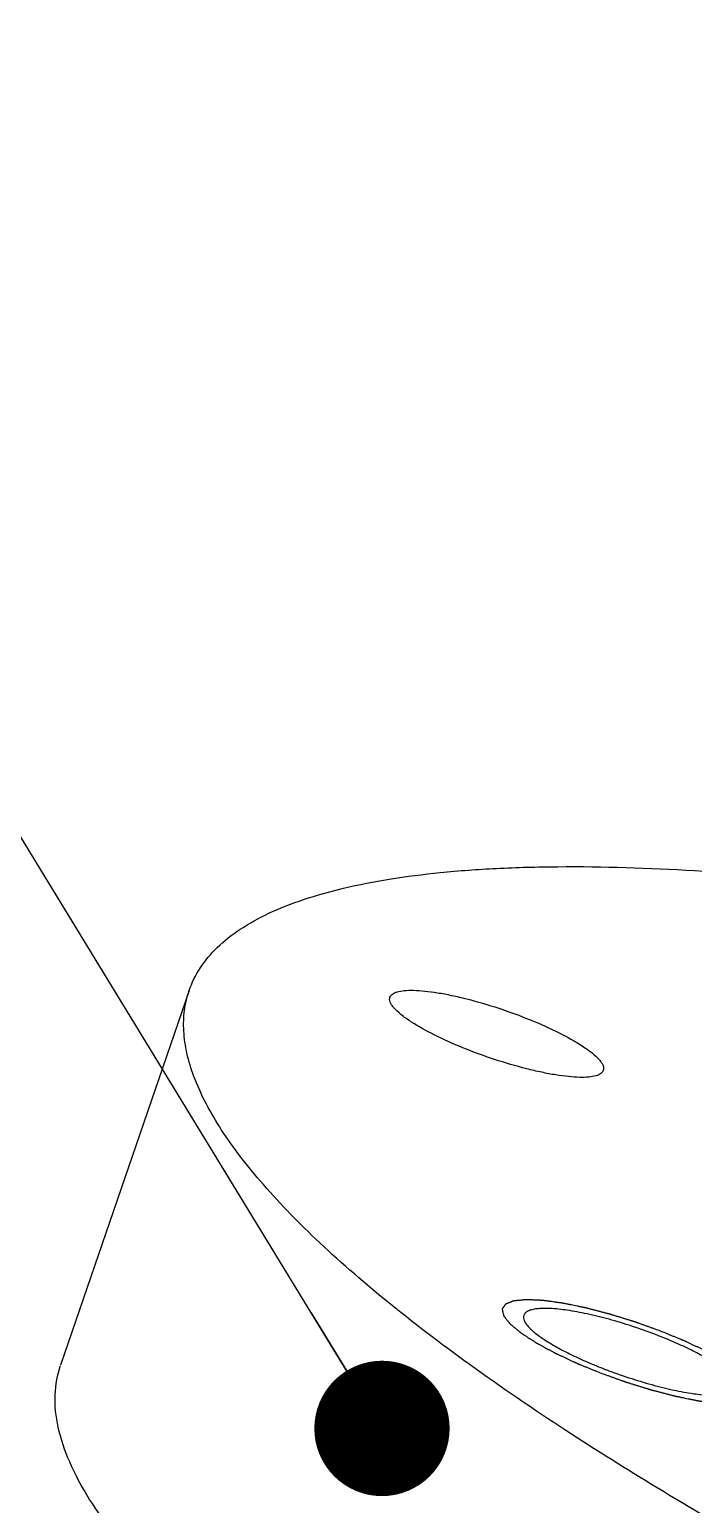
# Model space of a CAD drawing. Header units: millimetres. Extents: x 0 to 420, y 0 to 297.
# Drawn here: x 72.91 to 87.63, y 176.97 to 209.65 of the extents above; entities that cross this region are included whole.
import ezdxf

# ---------------------------------------------------------------- set-up
doc = ezdxf.new("R2010")
doc.units = ezdxf.units.MM
doc.header["$LTSCALE"] = 23.1
doc.layers.get('0').update_dxf_attribs({"linetype": 'CONTINUOUS'})
for name, color, linetype in [('3_ALL_AXES', 7, 'CONTINUOUS'), ('7_ALL_FEATURES', 7, 'CONTINUOUS'), ('AXIS', 7, 'CONTINUOUS')]:
    doc.layers.add(name, color=color, linetype=linetype)
doc.styles.get("Standard").update_dxf_attribs({"font": 'txt', "width": 0.8})
doc.dimstyles.get("Standard").update_dxf_attribs({"dimtxt": 3, "dimasz": 3, "dimexe": 2, "dimexo": 2, "dimtad": 1, "dimdsep": 46, "dimtxsty": 'STANDARD', "dimblk": '_FILLED', "dimblk1": '_FILLED', "dimblk2": '_FILLED', "dimcen": 0.09, "dimadec": 0, "dimazin": 0, "dimtol": 1, "dimtp": 0.01, "dimtm": 0.01, "dimtfac": 1, "dimtofl": 0, "dimtmove": 0, "dimatfit": 3, "dimldrblk": '_FILLED', "dimfxl": 1, "dimtolj": 1, "dimarcsym": 0})

# ---------------------------------------------------------------- blocks, each defined once
blk = doc.blocks.new('_FILLED')
at = {"color": 0, "linetype": 'BYBLOCK'}
blk.add_solid([(0, 0), (-1, 0.167), (-1, -0.167)], dxfattribs=at)

msp = doc.modelspace()

# ---------------------------------------------------------------- linework, layer by layer
at = {"color": 7, "linetype": 'CONTINUOUS'}
msp.add_line((76.447, 188.358), (73.597, 180.056), dxfattribs=at)
for points, knots in [([(76.447, 188.359), (76.507, 188.535), (76.68, 188.881), (77.071, 189.342), (77.592, 189.748), (78.239, 190.1), (79.01, 190.4), (79.904, 190.649), (80.918, 190.845), (82.05, 190.988), (83.296, 191.078), (85.175, 191.127), (87.784, 191.042), (91.194, 190.732), (93.585, 190.402), (94.837, 190.205)], [0, 0, 0, 0, 0.028857, 0.0594, 0.09304, 0.130817, 0.173418, 0.221275, 0.274643, 0.333633, 0.39828, 0.468541, 0.625457, 0.803184, 1, 1, 1, 1]), ([(84.801, 178.61), (84.075, 179.084), (82.714, 180.011), (80.856, 181.424), (79.301, 182.774), (78.224, 183.881), (77.535, 184.732), (77.123, 185.322), (76.795, 185.889), (76.55, 186.434), (76.39, 186.954), (76.316, 187.45), (76.33, 187.92), (76.399, 188.218), (76.447, 188.359)], [0, 0, 0, 0, 0.193104, 0.366587, 0.519497, 0.651546, 0.709853, 0.76315, 0.811647, 0.855682, 0.895743, 0.932507, 0.966885, 1, 1, 1, 1]), ([(161.192, 159.264), (161.151, 159.145), (161.047, 158.912), (160.751, 158.466), (160.205, 157.962), (159.339, 157.48), (158.25, 157.094), (156.941, 156.804), (155.417, 156.61), (153.686, 156.513), (151.757, 156.513), (149.639, 156.612), (147.345, 156.808), (144.888, 157.101), (141.319, 157.632), (136.56, 158.534), (130.584, 159.932), (124.337, 161.643), (117.963, 163.627), (111.608, 165.839), (105.415, 168.229), (99.527, 170.743), (94.078, 173.321), (89.893, 175.533), (86.866, 177.3), (85.468, 178.175), (84.801, 178.61)], [0, 0, 0, 0, 0.004615, 0.009356, 0.019641, 0.031602, 0.045669, 0.062071, 0.080907, 0.1022, 0.125913, 0.151976, 0.180286, 0.21072, 0.243131, 0.313227, 0.389133, 0.469235, 0.551805, 0.635047, 0.71715, 0.796331, 0.870885, 0.939237, 0.970654, 1, 1, 1, 1])]:
    msp.add_open_spline(points, degree=3, knots=knots, dxfattribs=at)
at = {"color": 2, "linetype": 'CONTINUOUS'}
for points in [[(86.878, 180.821), (86.832, 180.837), (86.763, 180.862), (86.671, 180.895), (86.602, 180.919), (86.534, 180.944), (86.476, 180.965), (86.43, 180.981), (86.402, 180.991), (86.379, 180.999), (86.362, 181.006), (86.347, 181.011), (86.337, 181.014), (86.332, 181.016), (86.327, 181.018), (86.323, 181.019), (86.317, 181.021), (86.307, 181.024), (86.293, 181.029), (86.275, 181.034), (86.252, 181.041), (86.223, 181.05), (86.177, 181.064), (86.119, 181.082), (86.05, 181.104), (85.981, 181.125), (85.923, 181.143), (85.877, 181.157), (85.848, 181.166), (85.825, 181.173), (85.808, 181.178), (85.793, 181.183), (85.783, 181.186), (85.777, 181.188), (85.773, 181.189), (85.769, 181.19), (85.763, 181.192), (85.753, 181.194), (85.739, 181.198), (85.723, 181.202), (85.7, 181.208), (85.672, 181.215), (85.628, 181.227), (85.572, 181.242), (85.505, 181.259), (85.449, 181.273), (85.404, 181.285), (85.37, 181.294), (85.337, 181.303), (85.309, 181.31), (85.286, 181.316), (85.272, 181.319), (85.261, 181.322), (85.253, 181.324), (85.246, 181.326), (85.241, 181.327), (85.238, 181.328), (85.236, 181.329), (85.234, 181.329), (85.231, 181.33), (85.227, 181.331), (85.22, 181.332), (85.212, 181.334), (85.202, 181.336), (85.189, 181.338), (85.167, 181.343), (85.141, 181.348), (85.109, 181.355), (85.077, 181.361), (85.035, 181.37), (84.982, 181.381), (84.929, 181.391), (84.887, 181.4), (84.855, 181.407), (84.824, 181.413), (84.797, 181.418), (84.776, 181.423), (84.763, 181.425), (84.752, 181.428), (84.744, 181.429), (84.738, 181.431), (84.733, 181.432), (84.731, 181.432), (84.728, 181.432), (84.727, 181.433), (84.725, 181.433), (84.721, 181.434), (84.715, 181.434), (84.708, 181.435), (84.699, 181.437), (84.687, 181.438), (84.669, 181.441), (84.646, 181.444), (84.618, 181.448), (84.591, 181.451), (84.554, 181.456), (84.508, 181.463), (84.462, 181.469), (84.425, 181.474), (84.398, 181.478), (84.375, 181.481), (84.356, 181.483), (84.343, 181.485), (84.329, 181.487), (84.317, 181.489), (84.308, 181.49), (84.301, 181.491), (84.296, 181.492), (84.291, 181.492), (84.289, 181.493), (84.287, 181.493), (84.286, 181.493), (84.284, 181.493), (84.281, 181.493), (84.276, 181.493), (84.27, 181.494), (84.263, 181.494), (84.253, 181.494), (84.242, 181.495), (84.23, 181.496), (84.215, 181.496), (84.196, 181.497), (84.173, 181.498), (84.142, 181.5), (84.104, 181.501), (84.066, 181.503), (84.035, 181.505), (84.012, 181.506), (83.993, 181.507), (83.978, 181.507), (83.966, 181.508), (83.955, 181.508), (83.945, 181.509), (83.938, 181.509), (83.933, 181.509), (83.929, 181.509), (83.926, 181.51), (83.924, 181.51), (83.922, 181.51), (83.921, 181.51), (83.92, 181.51), (83.92, 181.51), (83.919, 181.51), (83.918, 181.51), (83.916, 181.509), (83.914, 181.509), (83.911, 181.509), (83.907, 181.509), (83.901, 181.508), (83.894, 181.507), (83.885, 181.506), (83.877, 181.506), (83.865, 181.505), (83.851, 181.503), (83.833, 181.501), (83.81, 181.499), (83.781, 181.496), (83.752, 181.493), (83.728, 181.491), (83.711, 181.49), (83.696, 181.488), (83.685, 181.487), (83.676, 181.486), (83.667, 181.485), (83.66, 181.485), (83.654, 181.484), (83.651, 181.484), (83.648, 181.483), (83.646, 181.483), (83.644, 181.483), (83.642, 181.483), (83.642, 181.483), (83.641, 181.483), (83.641, 181.483), (83.64, 181.482), (83.639, 181.482), (83.638, 181.482), (83.637, 181.481), (83.635, 181.48), (83.633, 181.479), (83.629, 181.478), (83.624, 181.476), (83.618, 181.474), (83.613, 181.472), (83.605, 181.469), (83.595, 181.465), (83.584, 181.46), (83.569, 181.454), (83.55, 181.447), (83.531, 181.439), (83.515, 181.433), (83.504, 181.429), (83.494, 181.425), (83.487, 181.422), (83.481, 181.42), (83.475, 181.418), (83.471, 181.416), (83.467, 181.414), (83.464, 181.413), (83.463, 181.413), (83.461, 181.412), (83.46, 181.412), (83.459, 181.411), (83.459, 181.411), (83.458, 181.411), (83.458, 181.411), (83.458, 181.41), (83.458, 181.41), (83.457, 181.409), (83.457, 181.408), (83.456, 181.407), (83.455, 181.406), (83.453, 181.403), (83.451, 181.401), (83.449, 181.397), (83.447, 181.394), (83.444, 181.389), (83.44, 181.383), (83.435, 181.376), (83.429, 181.367), (83.422, 181.355), (83.414, 181.344), (83.408, 181.334), (83.403, 181.327), (83.399, 181.322), (83.396, 181.317), (83.394, 181.314), (83.392, 181.31), (83.39, 181.307), (83.388, 181.305), (83.387, 181.303), (83.387, 181.302), (83.386, 181.301), (83.386, 181.301), (83.385, 181.3), (83.385, 181.3), (83.385, 181.3), (83.385, 181.299), (83.385, 181.299), (83.385, 181.298), (83.385, 181.297), (83.386, 181.296), (83.386, 181.295), (83.387, 181.293), (83.387, 181.29), (83.388, 181.286), (83.389, 181.281), (83.39, 181.277), (83.392, 181.271), (83.394, 181.263), (83.396, 181.254), (83.399, 181.241), (83.402, 181.226), (83.406, 181.211), (83.409, 181.198), (83.411, 181.189), (83.413, 181.181), (83.415, 181.175), (83.416, 181.171), (83.417, 181.166), (83.418, 181.162), (83.418, 181.159), (83.419, 181.157), (83.419, 181.156), (83.419, 181.155), (83.42, 181.154), (83.42, 181.153), (83.42, 181.153), (83.42, 181.152), (83.42, 181.152), (83.421, 181.152), (83.421, 181.151), (83.422, 181.15), (83.423, 181.148), (83.425, 181.146), (83.427, 181.144), (83.43, 181.14), (83.433, 181.136), (83.438, 181.13), (83.442, 181.125), (83.448, 181.117), (83.455, 181.108), (83.464, 181.097), (83.476, 181.082), (83.491, 181.063), (83.506, 181.045), (83.518, 181.03), (83.527, 181.019), (83.534, 181.01), (83.54, 181.002), (83.544, 180.997), (83.549, 180.991), (83.552, 180.987), (83.555, 180.983), (83.557, 180.981), (83.559, 180.979), (83.56, 180.977), (83.561, 180.976), (83.561, 180.975), (83.562, 180.975), (83.562, 180.974), (83.563, 180.974), (83.563, 180.974), (83.564, 180.973), (83.566, 180.971), (83.568, 180.97), (83.57, 180.968), (83.574, 180.965), (83.579, 180.961), (83.585, 180.955), (83.593, 180.949), (83.601, 180.942), (83.611, 180.934), (83.624, 180.923), (83.64, 180.91), (83.661, 180.893), (83.686, 180.872), (83.712, 180.85), (83.733, 180.833), (83.749, 180.82), (83.762, 180.81), (83.772, 180.801), (83.78, 180.795), (83.788, 180.788), (83.794, 180.783), (83.799, 180.779), (83.802, 180.776), (83.805, 180.774), (83.807, 180.772), (83.809, 180.771), (83.81, 180.77), (83.811, 180.769), (83.812, 180.768), (83.814, 180.767), (83.816, 180.766), (83.819, 180.764), (83.822, 180.762), (83.827, 180.759), (83.834, 180.754), (83.842, 180.749), (83.853, 180.742), (83.864, 180.735), (83.878, 180.726), (83.895, 180.715), (83.916, 180.701), (83.944, 180.683), (83.98, 180.66), (84.015, 180.638), (84.043, 180.619), (84.064, 180.606), (84.085, 180.592), (84.103, 180.581), (84.117, 180.572), (84.125, 180.566), (84.132, 180.562), (84.138, 180.558), (84.142, 180.555), (84.145, 180.553), (84.147, 180.552), (84.148, 180.551), (84.15, 180.55), (84.152, 180.549), (84.156, 180.547), (84.161, 180.544), (84.168, 180.541), (84.177, 180.536), (84.187, 180.53), (84.205, 180.521), (84.226, 180.509), (84.252, 180.495), (84.279, 180.481), (84.313, 180.462), (84.357, 180.439), (84.4, 180.415), (84.435, 180.396), (84.461, 180.382), (84.487, 180.368), (84.509, 180.357), (84.526, 180.347), (84.537, 180.341), (84.545, 180.337), (84.552, 180.333), (84.557, 180.33), (84.561, 180.328), (84.563, 180.327), (84.565, 180.326), (84.567, 180.325), (84.569, 180.324), (84.574, 180.322), (84.58, 180.319), (84.587, 180.315), (84.597, 180.311), (84.61, 180.305), (84.63, 180.296), (84.655, 180.284), (84.685, 180.27), (84.715, 180.256), (84.755, 180.237), (84.805, 180.214), (84.855, 180.19), (84.895, 180.172), (84.925, 180.158), (84.955, 180.144), (84.98, 180.132), (85, 180.123), (85.013, 180.117), (85.023, 180.112), (85.03, 180.109), (85.036, 180.106), (85.041, 180.104), (85.043, 180.102), (85.045, 180.102), (85.047, 180.101), (85.05, 180.1), (85.055, 180.098), (85.062, 180.095), (85.07, 180.091), (85.081, 180.087), (85.095, 180.081), (85.117, 180.072), (85.145, 180.061), (85.179, 180.047), (85.212, 180.033), (85.257, 180.015), (85.312, 179.992), (85.379, 179.965), (85.468, 179.929), (85.535, 179.901), (85.58, 179.883)], [(85.58, 179.883), (85.626, 179.867), (85.695, 179.842), (85.786, 179.809), (85.855, 179.785), (85.924, 179.76), (85.981, 179.74), (86.027, 179.723), (86.056, 179.713), (86.079, 179.705), (86.096, 179.699), (86.11, 179.693), (86.12, 179.69), (86.126, 179.688), (86.13, 179.686), (86.135, 179.685), (86.14, 179.683), (86.151, 179.68), (86.165, 179.676), (86.182, 179.67), (86.205, 179.663), (86.234, 179.654), (86.28, 179.64), (86.338, 179.622), (86.408, 179.601), (86.477, 179.579), (86.535, 179.561), (86.581, 179.547), (86.61, 179.538), (86.633, 179.531), (86.65, 179.526), (86.664, 179.521), (86.675, 179.518), (86.68, 179.516), (86.685, 179.515), (86.689, 179.514), (86.694, 179.512), (86.704, 179.51), (86.718, 179.506), (86.735, 179.502), (86.757, 179.496), (86.785, 179.489), (86.83, 179.477), (86.886, 179.463), (86.953, 179.445), (87.009, 179.431), (87.054, 179.419), (87.087, 179.41), (87.121, 179.402), (87.149, 179.394), (87.171, 179.389), (87.185, 179.385), (87.196, 179.382), (87.205, 179.38), (87.212, 179.378), (87.217, 179.377), (87.219, 179.376), (87.222, 179.375), (87.224, 179.375), (87.226, 179.374), (87.231, 179.374), (87.237, 179.372), (87.245, 179.371), (87.256, 179.368), (87.269, 179.366), (87.29, 179.361), (87.317, 179.356), (87.348, 179.35), (87.38, 179.343), (87.422, 179.334), (87.475, 179.324), (87.528, 179.313), (87.57, 179.304), (87.602, 179.298), (87.634, 179.291), (87.66, 179.286), (87.681, 179.281), (87.695, 179.279), (87.705, 179.277), (87.713, 179.275), (87.72, 179.274), (87.724, 179.273), (87.727, 179.272), (87.729, 179.272), (87.731, 179.271), (87.733, 179.271), (87.737, 179.271), (87.743, 179.27), (87.75, 179.269), (87.759, 179.268), (87.77, 179.266), (87.789, 179.264), (87.812, 179.26), (87.839, 179.257), (87.867, 179.253), (87.904, 179.248), (87.95, 179.241), (87.996, 179.235), (88.032, 179.23), (88.06, 179.226), (88.083, 179.223), (88.101, 179.221), (88.115, 179.219), (88.129, 179.217), (88.14, 179.215), (88.149, 179.214), (88.156, 179.213), (88.162, 179.212), (88.166, 179.212), (88.168, 179.211), (88.17, 179.211), (88.172, 179.211), (88.173, 179.211), (88.177, 179.211), (88.182, 179.211), (88.187, 179.21), (88.195, 179.21), (88.205, 179.21), (88.216, 179.209), (88.228, 179.209), (88.243, 179.208), (88.262, 179.207), (88.285, 179.206), (88.315, 179.205), (88.354, 179.203), (88.392, 179.201), (88.423, 179.2), (88.445, 179.198), (88.465, 179.198), (88.48, 179.197), (88.491, 179.196), (88.503, 179.196), (88.512, 179.195), (88.52, 179.195), (88.525, 179.195), (88.529, 179.195), (88.532, 179.195), (88.534, 179.194), (88.536, 179.194), (88.537, 179.194), (88.537, 179.194), (88.538, 179.194), (88.539, 179.194), (88.54, 179.195), (88.542, 179.195), (88.544, 179.195), (88.547, 179.195), (88.55, 179.196), (88.556, 179.196), (88.563, 179.197), (88.572, 179.198), (88.581, 179.198), (88.593, 179.2), (88.607, 179.201), (88.625, 179.203), (88.648, 179.205), (88.677, 179.208), (88.706, 179.211), (88.729, 179.213), (88.747, 179.215), (88.761, 179.216), (88.773, 179.217), (88.782, 179.218), (88.79, 179.219), (88.798, 179.22), (88.803, 179.22), (88.807, 179.22), (88.81, 179.221), (88.812, 179.221), (88.814, 179.221), (88.815, 179.221), (88.816, 179.221), (88.817, 179.221), (88.817, 179.222), (88.817, 179.222), (88.818, 179.222), (88.819, 179.222), (88.821, 179.223), (88.823, 179.224), (88.825, 179.225), (88.829, 179.226), (88.834, 179.228), (88.839, 179.23), (88.845, 179.233), (88.853, 179.236), (88.862, 179.239), (88.874, 179.244), (88.889, 179.25), (88.908, 179.257), (88.927, 179.265), (88.942, 179.271), (88.954, 179.275), (88.963, 179.279), (88.971, 179.282), (88.977, 179.284), (88.982, 179.286), (88.987, 179.288), (88.991, 179.29), (88.993, 179.291), (88.995, 179.292), (88.997, 179.292), (88.998, 179.293), (88.999, 179.293), (88.999, 179.293), (88.999, 179.293), (89, 179.293), (89, 179.294), (89, 179.294), (89.001, 179.295), (89.001, 179.296), (89.002, 179.297), (89.003, 179.298), (89.004, 179.301), (89.006, 179.304), (89.009, 179.307), (89.011, 179.311), (89.014, 179.315), (89.018, 179.321), (89.022, 179.328), (89.028, 179.337), (89.036, 179.349), (89.044, 179.36), (89.05, 179.37), (89.054, 179.377), (89.058, 179.382), (89.061, 179.387), (89.064, 179.391), (89.066, 179.394), (89.068, 179.397), (89.069, 179.399), (89.07, 179.401), (89.071, 179.402), (89.072, 179.403), (89.072, 179.403), (89.072, 179.404), (89.073, 179.404), (89.073, 179.404), (89.073, 179.405), (89.073, 179.405), (89.072, 179.406), (89.072, 179.407), (89.072, 179.408), (89.072, 179.409), (89.071, 179.411), (89.07, 179.414), (89.069, 179.418), (89.068, 179.423), (89.067, 179.427), (89.066, 179.434), (89.064, 179.441), (89.062, 179.451), (89.059, 179.463), (89.055, 179.478), (89.052, 179.493), (89.049, 179.506), (89.046, 179.515), (89.045, 179.523), (89.043, 179.529), (89.042, 179.533), (89.041, 179.538), (89.04, 179.542), (89.039, 179.545), (89.039, 179.547), (89.038, 179.548), (89.038, 179.55), (89.038, 179.55), (89.038, 179.551), (89.038, 179.552), (89.038, 179.552), (89.037, 179.552), (89.037, 179.553), (89.036, 179.553), (89.035, 179.555), (89.034, 179.556), (89.033, 179.558), (89.031, 179.56), (89.028, 179.564), (89.024, 179.568), (89.02, 179.574), (89.015, 179.58), (89.01, 179.587), (89.002, 179.596), (88.993, 179.607), (88.981, 179.622), (88.967, 179.641), (88.952, 179.659), (88.94, 179.674), (88.931, 179.685), (88.924, 179.694), (88.918, 179.702), (88.913, 179.707), (88.909, 179.713), (88.905, 179.718), (88.902, 179.721), (88.9, 179.724), (88.899, 179.725), (88.898, 179.727), (88.897, 179.728), (88.896, 179.729), (88.896, 179.729), (88.896, 179.73), (88.895, 179.73), (88.894, 179.731), (88.893, 179.732), (88.892, 179.733), (88.89, 179.734), (88.887, 179.737), (88.884, 179.739), (88.879, 179.744), (88.872, 179.749), (88.865, 179.755), (88.857, 179.762), (88.846, 179.77), (88.833, 179.781), (88.818, 179.794), (88.797, 179.811), (88.771, 179.832), (88.745, 179.854), (88.725, 179.871), (88.709, 179.884), (88.696, 179.894), (88.686, 179.903), (88.678, 179.909), (88.67, 179.916), (88.664, 179.921), (88.658, 179.925), (88.655, 179.928), (88.653, 179.93), (88.651, 179.932), (88.649, 179.933), (88.648, 179.934), (88.647, 179.935), (88.645, 179.936), (88.644, 179.937), (88.642, 179.938), (88.639, 179.94), (88.635, 179.942), (88.631, 179.945), (88.624, 179.95), (88.615, 179.955), (88.605, 179.962), (88.594, 179.969), (88.58, 179.978), (88.562, 179.989), (88.541, 180.003), (88.513, 180.021), (88.478, 180.044), (88.443, 180.067), (88.415, 180.085), (88.394, 180.098), (88.373, 180.112), (88.355, 180.123), (88.341, 180.132), (88.332, 180.138), (88.325, 180.143), (88.32, 180.146), (88.315, 180.149), (88.312, 180.151), (88.311, 180.152), (88.309, 180.153), (88.308, 180.154), (88.306, 180.155), (88.302, 180.157), (88.296, 180.16), (88.29, 180.163), (88.281, 180.168), (88.27, 180.174), (88.253, 180.183), (88.231, 180.195), (88.205, 180.209), (88.179, 180.223), (88.144, 180.242), (88.101, 180.265), (88.058, 180.289), (88.023, 180.308), (87.997, 180.322), (87.971, 180.336), (87.949, 180.348), (87.932, 180.357), (87.921, 180.363), (87.912, 180.368), (87.906, 180.371), (87.9, 180.374), (87.896, 180.376), (87.894, 180.377), (87.893, 180.378), (87.891, 180.379), (87.888, 180.38), (87.884, 180.382), (87.878, 180.385), (87.87, 180.389), (87.86, 180.393), (87.848, 180.399), (87.828, 180.409), (87.803, 180.42), (87.773, 180.434), (87.743, 180.448), (87.703, 180.467), (87.653, 180.49), (87.603, 180.514), (87.563, 180.532), (87.533, 180.546), (87.503, 180.56), (87.478, 180.572), (87.458, 180.581), (87.445, 180.587), (87.435, 180.592), (87.428, 180.596), (87.421, 180.598), (87.417, 180.6), (87.414, 180.602), (87.413, 180.603), (87.41, 180.603), (87.408, 180.605), (87.403, 180.607), (87.396, 180.609), (87.388, 180.613), (87.376, 180.617), (87.362, 180.623), (87.34, 180.632), (87.312, 180.644), (87.279, 180.657), (87.245, 180.671), (87.201, 180.689), (87.145, 180.712), (87.078, 180.739), (86.989, 180.776), (86.922, 180.803), (86.878, 180.821)]]:
    msp.add_open_spline(points, degree=3, knots=[0, 0, 0, 0, 0.015625, 0.023438, 0.03125, 0.039062, 0.046875, 0.050781, 0.054688, 0.056641, 0.058594, 0.060547, 0.061523, 0.062012, 0.0625, 0.062988, 0.063477, 0.064453, 0.066406, 0.068359, 0.070312, 0.074219, 0.078125, 0.085938, 0.09375, 0.101562, 0.109375, 0.113281, 0.117188, 0.119141, 0.121094, 0.123047, 0.124023, 0.124512, 0.125, 0.125488, 0.125977, 0.126953, 0.128906, 0.130859, 0.132812, 0.136719, 0.140625, 0.148438, 0.15625, 0.164062, 0.167969, 0.171875, 0.175781, 0.179688, 0.181641, 0.183594, 0.18457, 0.185547, 0.186523, 0.187012, 0.187256, 0.1875, 0.187744, 0.187988, 0.188477, 0.189453, 0.19043, 0.191406, 0.193359, 0.195312, 0.199219, 0.203125, 0.207031, 0.210938, 0.21875, 0.226562, 0.230469, 0.234375, 0.238281, 0.242188, 0.244141, 0.246094, 0.24707, 0.248047, 0.249023, 0.249512, 0.249756, 0.25, 0.250244, 0.250488, 0.250977, 0.251953, 0.25293, 0.253906, 0.255859, 0.257812, 0.261719, 0.265625, 0.269531, 0.273438, 0.28125, 0.289062, 0.292969, 0.296875, 0.300781, 0.302734, 0.304688, 0.306641, 0.308594, 0.30957, 0.310547, 0.311523, 0.312012, 0.312256, 0.3125, 0.312744, 0.312988, 0.313477, 0.314453, 0.31543, 0.316406, 0.318359, 0.320312, 0.322266, 0.324219, 0.328125, 0.332031, 0.335938, 0.34375, 0.351562, 0.355469, 0.359375, 0.363281, 0.365234, 0.367188, 0.369141, 0.371094, 0.37207, 0.373047, 0.373535, 0.374023, 0.374512, 0.374756, 0.374878, 0.375, 0.375122, 0.375244, 0.375488, 0.375977, 0.376465, 0.376953, 0.37793, 0.378906, 0.380859, 0.382812, 0.384766, 0.386719, 0.390625, 0.394531, 0.398438, 0.40625, 0.414062, 0.417969, 0.421875, 0.425781, 0.427734, 0.429688, 0.431641, 0.433594, 0.43457, 0.435547, 0.436035, 0.436523, 0.437012, 0.437256, 0.437378, 0.4375, 0.437622, 0.437744, 0.437988, 0.438477, 0.438965, 0.439453, 0.44043, 0.441406, 0.443359, 0.445312, 0.447266, 0.449219, 0.453125, 0.457031, 0.460938, 0.46875, 0.476562, 0.480469, 0.484375, 0.488281, 0.490234, 0.492188, 0.494141, 0.496094, 0.49707, 0.498047, 0.498535, 0.499023, 0.499512, 0.499756, 0.499878, 0.5, 0.500122, 0.500244, 0.500488, 0.500977, 0.501465, 0.501953, 0.50293, 0.503906, 0.505859, 0.507812, 0.509766, 0.511719, 0.515625, 0.519531, 0.523438, 0.53125, 0.539062, 0.542969, 0.546875, 0.550781, 0.552734, 0.554688, 0.556641, 0.558594, 0.55957, 0.560547, 0.561035, 0.561523, 0.562012, 0.562256, 0.562378, 0.5625, 0.562622, 0.562744, 0.562988, 0.563477, 0.563965, 0.564453, 0.56543, 0.566406, 0.568359, 0.570312, 0.572266, 0.574219, 0.578125, 0.582031, 0.585938, 0.59375, 0.601562, 0.605469, 0.609375, 0.613281, 0.615234, 0.617188, 0.619141, 0.621094, 0.62207, 0.623047, 0.623535, 0.624023, 0.624512, 0.624756, 0.624878, 0.625, 0.625122, 0.625244, 0.625488, 0.625977, 0.626465, 0.626953, 0.62793, 0.628906, 0.630859, 0.632812, 0.634766, 0.636719, 0.640625, 0.644531, 0.648438, 0.65625, 0.664062, 0.667969, 0.671875, 0.675781, 0.677734, 0.679688, 0.681641, 0.683594, 0.68457, 0.685547, 0.686035, 0.686523, 0.687012, 0.687256, 0.687378, 0.6875, 0.687622, 0.687744, 0.687988, 0.688477, 0.688965, 0.689453, 0.69043, 0.691406, 0.693359, 0.695312, 0.697266, 0.699219, 0.703125, 0.707031, 0.710938, 0.71875, 0.726562, 0.730469, 0.734375, 0.738281, 0.740234, 0.742188, 0.744141, 0.746094, 0.74707, 0.748047, 0.748535, 0.749023, 0.749512, 0.749756, 0.75, 0.750244, 0.750488, 0.750977, 0.751465, 0.751953, 0.75293, 0.753906, 0.755859, 0.757812, 0.759766, 0.761719, 0.765625, 0.769531, 0.773438, 0.78125, 0.789062, 0.792969, 0.796875, 0.800781, 0.804688, 0.806641, 0.808594, 0.80957, 0.810547, 0.811523, 0.812012, 0.812256, 0.8125, 0.812744, 0.812988, 0.813477, 0.814453, 0.81543, 0.816406, 0.818359, 0.820312, 0.824219, 0.828125, 0.832031, 0.835938, 0.84375, 0.851562, 0.855469, 0.859375, 0.863281, 0.867188, 0.869141, 0.871094, 0.87207, 0.873047, 0.874023, 0.874512, 0.874756, 0.875, 0.875244, 0.875488, 0.875977, 0.876953, 0.87793, 0.878906, 0.880859, 0.882812, 0.886719, 0.890625, 0.894531, 0.898438, 0.90625, 0.914062, 0.917969, 0.921875, 0.925781, 0.929688, 0.931641, 0.933594, 0.93457, 0.935547, 0.936523, 0.937012, 0.937256, 0.9375, 0.937744, 0.937988, 0.938477, 0.939453, 0.94043, 0.941406, 0.943359, 0.945312, 0.949219, 0.953125, 0.957031, 0.960938, 0.96875, 0.976562, 0.984375, 1, 1, 1, 1], dxfattribs=at)
at = {"layer": '3_ALL_AXES', "color": 7, "linetype": 'CONTINUOUS'}
for centre, start, end in [((82.92, 170.671), 68.7061, 69.0842), ((89.537, 190.033), 248.7061, 249.0842)]:
    msp.add_arc(centre, 10.783, start, end, dxfattribs=at)
for points, knots in [([(83.864, 181.164), (83.838, 181.088), (83.912, 180.969), (84.01, 180.866), (84.125, 180.762), (84.309, 180.63), (84.574, 180.469), (84.888, 180.304), (85.242, 180.141), (85.492, 180.037), (85.622, 179.987)], [0, 0, 0, 0, 0.109791, 0.152682, 0.202278, 0.321084, 0.464163, 0.627992, 0.808348, 1, 1, 1, 1]), ([(86.77, 180.743), (86.602, 180.807), (86.266, 180.926), (85.766, 181.078), (85.286, 181.197), (84.851, 181.278), (84.524, 181.314), (84.299, 181.319), (84.163, 181.311), (84.05, 181.292), (83.962, 181.263), (83.897, 181.222), (83.871, 181.183), (83.864, 181.164)], [0, 0, 0, 0, 0.177316, 0.352493, 0.517675, 0.66583, 0.790761, 0.843029, 0.887978, 0.925459, 0.955756, 0.979833, 1, 1, 1, 1]), ([(88.593, 179.54), (88.619, 179.616), (88.546, 179.735), (88.448, 179.839), (88.332, 179.942), (88.149, 180.075), (87.884, 180.235), (87.57, 180.4), (87.216, 180.564), (86.966, 180.667), (86.836, 180.717)], [0, 0, 0, 0, 0.109791, 0.152682, 0.202278, 0.321084, 0.464163, 0.627992, 0.808348, 1, 1, 1, 1]), ([(85.688, 179.961), (85.855, 179.897), (86.191, 179.778), (86.692, 179.627), (87.171, 179.507), (87.607, 179.426), (87.934, 179.39), (88.159, 179.385), (88.295, 179.393), (88.407, 179.412), (88.496, 179.442), (88.561, 179.483), (88.587, 179.521), (88.593, 179.54)], [0, 0, 0, 0, 0.177316, 0.352493, 0.517675, 0.66583, 0.790761, 0.843029, 0.887978, 0.925459, 0.955756, 0.979833, 1, 1, 1, 1])]:
    msp.add_open_spline(points, degree=3, knots=knots, dxfattribs=at)
at = {"layer": '7_ALL_FEATURES', "color": 7, "linetype": 'CONTINUOUS'}
for points, knots in [([(74.242, 177.087), (74.076, 177.352), (73.794, 177.867), (73.524, 178.65), (73.443, 179.385), (73.525, 179.846), (73.597, 180.055)], [0, 0, 0, 0, 0.299307, 0.559013, 0.788077, 1, 1, 1, 1]), ([(81.951, 170.308), (81.048, 170.897), (79.388, 172.04), (77.485, 173.55), (76.216, 174.718), (75.431, 175.528), (74.774, 176.306), (74.402, 176.831), (74.242, 177.087)], [0, 0, 0, 0, 0.31299, 0.584761, 0.704621, 0.813688, 0.912059, 1, 1, 1, 1])]:
    msp.add_open_spline(points, degree=3, knots=knots, dxfattribs=at)
at = {"layer": 'AXIS', "color": 7, "linetype": 'CONTINUOUS'}
for points, knots in [([(80.899, 188.212), (80.908, 188.24), (80.942, 188.278), (81.002, 188.311), (81.09, 188.343), (81.232, 188.364), (81.436, 188.368), (81.682, 188.35), (81.963, 188.312), (82.274, 188.253), (82.729, 188.146), (83.316, 187.973), (84.002, 187.722), (84.622, 187.446), (84.998, 187.239), (85.162, 187.132)], [0, 0, 0, 0, 0.019392, 0.031364, 0.045439, 0.08067, 0.125682, 0.18008, 0.242949, 0.31308, 0.389021, 0.551736, 0.717127, 0.870882, 1, 1, 1, 1]), ([(81.365, 187.668), (81.288, 187.718), (81.155, 187.812), (81.012, 187.941), (80.937, 188.039), (80.904, 188.101), (80.889, 188.159), (80.893, 188.196), (80.899, 188.212)], [0, 0, 0, 0, 0.366717, 0.651997, 0.763619, 0.856091, 0.932744, 1, 1, 1, 1]), ([(85.628, 186.588), (85.618, 186.561), (85.585, 186.522), (85.524, 186.489), (85.437, 186.458), (85.294, 186.436), (85.09, 186.433), (84.845, 186.45), (84.564, 186.489), (84.253, 186.548), (83.798, 186.654), (83.211, 186.827), (82.525, 187.078), (81.905, 187.354), (81.529, 187.561), (81.365, 187.668)], [0, 0, 0, 0, 0.019392, 0.031364, 0.045439, 0.08067, 0.125682, 0.18008, 0.242949, 0.31308, 0.389021, 0.551736, 0.717127, 0.870882, 1, 1, 1, 1]), ([(85.162, 187.132), (85.239, 187.082), (85.372, 186.988), (85.515, 186.859), (85.59, 186.762), (85.623, 186.699), (85.638, 186.641), (85.633, 186.604), (85.628, 186.588)], [0, 0, 0, 0, 0.366717, 0.651997, 0.763619, 0.856091, 0.932744, 1, 1, 1, 1])]:
    msp.add_open_spline(points, degree=3, knots=knots, dxfattribs=at)

# ---------------------------------------------------------------- leaders
at = {"color": 2, "linetype": 'CONTINUOUS'}
msp.add_leader([(80.722, 178.658), (61.78, 209.652)], dimstyle='STANDARD', override={"dimtad": 0, "dimldrblk": 'DOT'}, dxfattribs=at)

doc.saveas('drawing.dxf')
